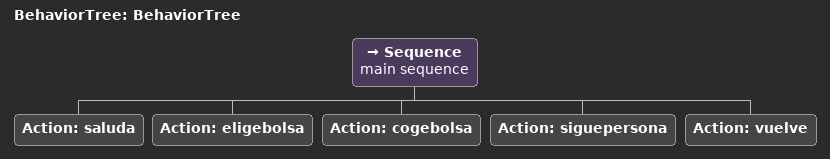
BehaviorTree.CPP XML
<?xml version="1.0"?>
<root main_tree_to_execute="BehaviorTree">
    <BehaviorTree ID="BehaviorTree">
        <Sequence name="main sequence">
            <Action ID="saluda"/>
            <Action ID="eligebolsa"/>
            <Action ID="cogebolsa"/>
            <Action ID="siguepersona"/>
            <Action ID="vuelve"/>
        </Sequence>
    </BehaviorTree>
</root>
